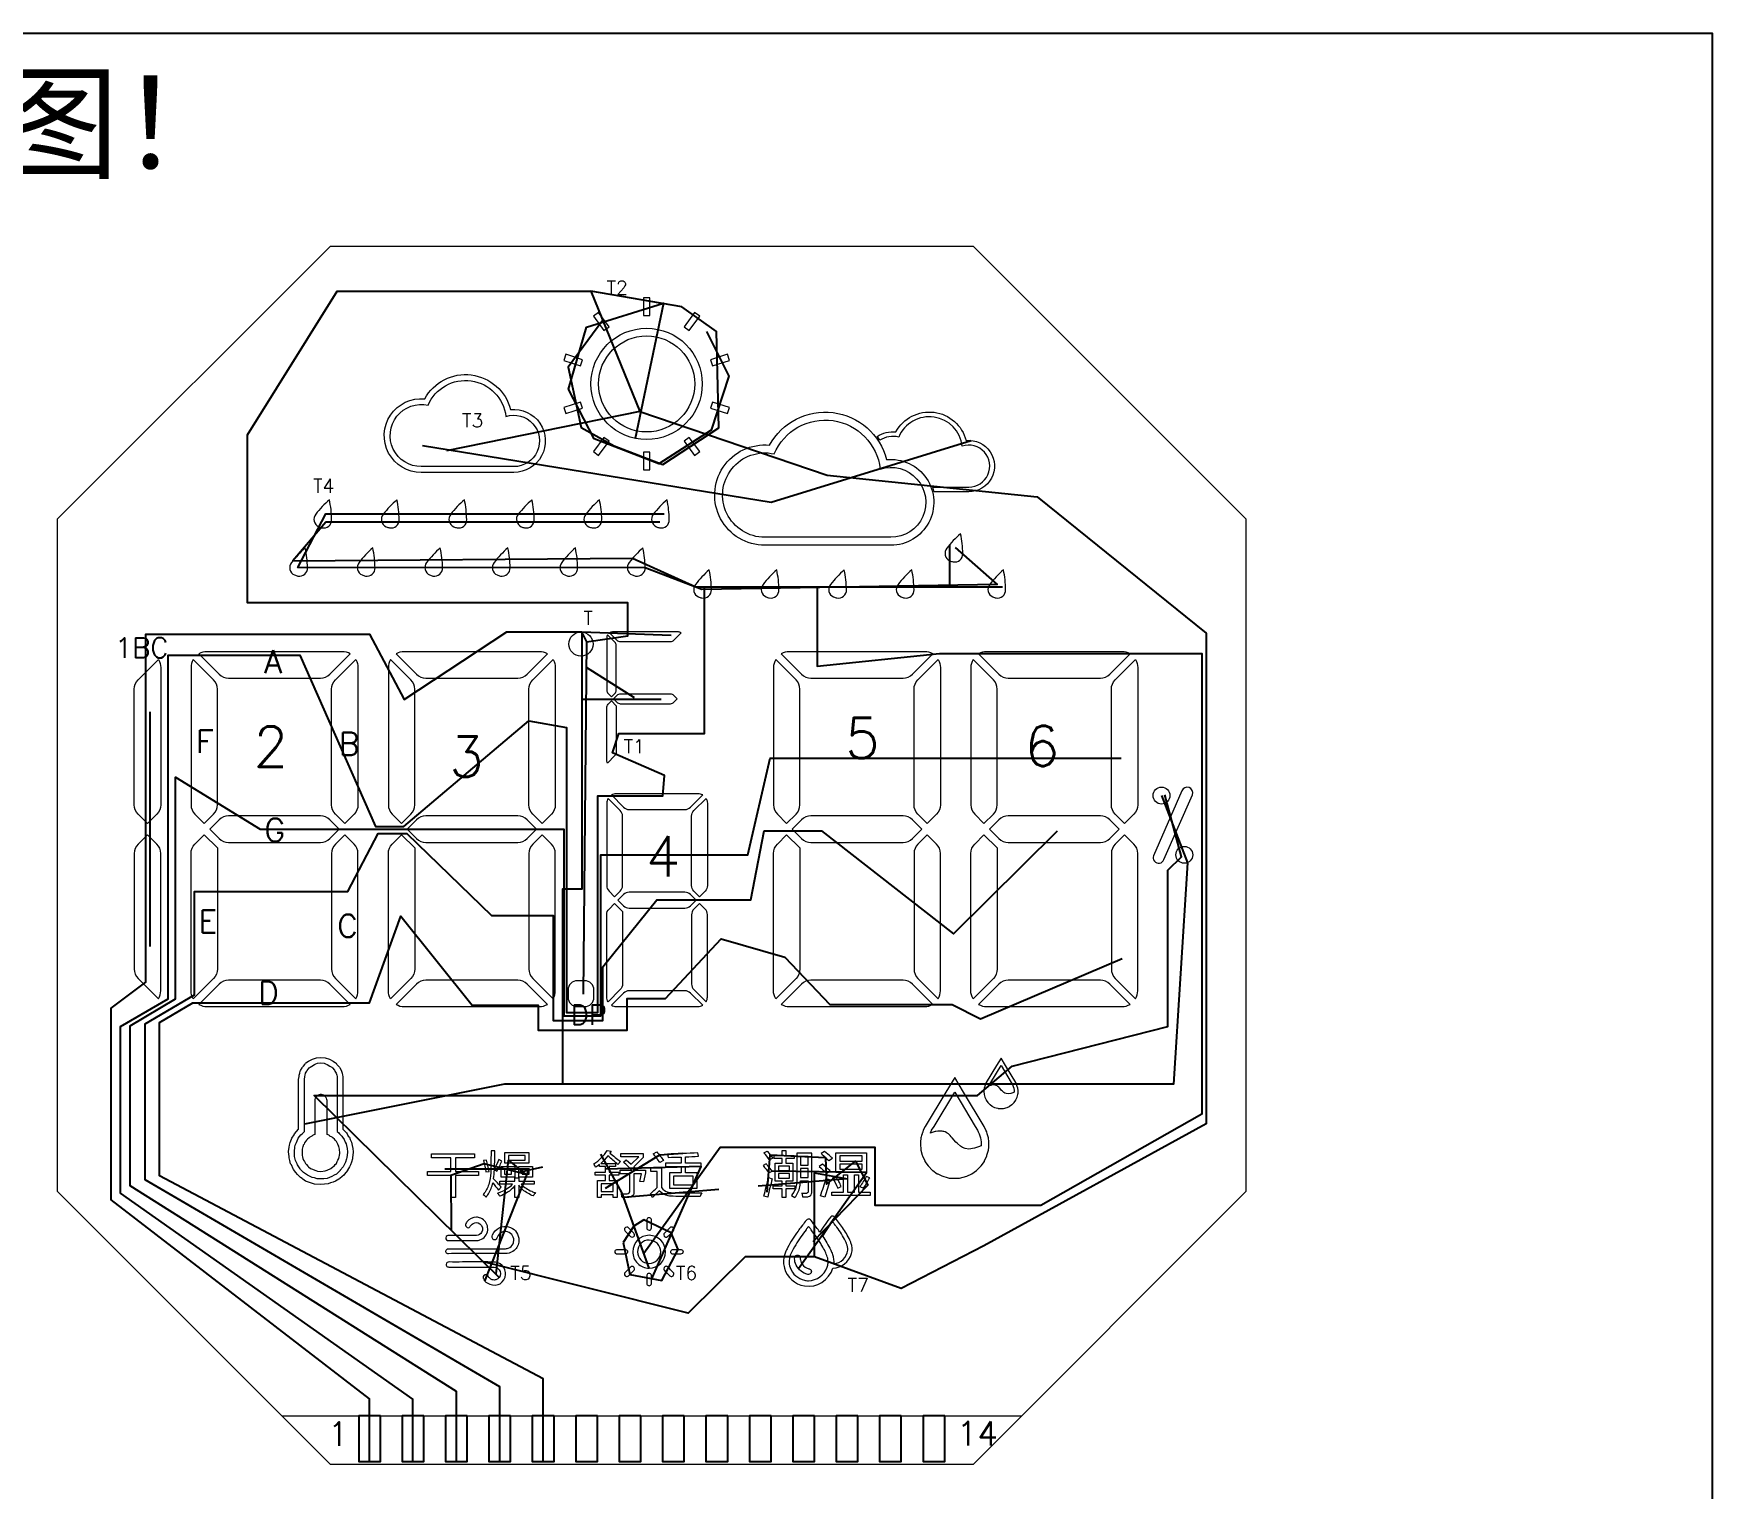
# Model space of a CAD drawing. Header units: millimetres. Extents: x -2138 to 1406, y 307 to 1926.
# Drawn here: x 1165.5 to 1235.1, y 347.6 to 407.9 of the extents above; entities that cross this region are included whole.
import ezdxf

# ---------------------------------------------------------------- set-up
doc = ezdxf.new("R2010")
doc.units = ezdxf.units.MM
doc.header["$LTSCALE"] = 3
for name, color, linetype in [('BOT', 6, 'Continuous'), ('dim', 3, 'Continuous'), ('TOP', 4, 'Continuous')]:
    doc.layers.add(name, color=color, linetype=linetype)
doc.styles.get("Standard").update_dxf_attribs({"font": 'txt.shx'})

msp = doc.modelspace()

# ---------------------------------------------------------------- linework, layer by layer
for points in [[(1091.947, 306.666), (1235.095, 306.666), (1235.095, 407.892), (1091.947, 407.892)], [(1179.864, 350.564), (1178.964, 350.564), (1178.964, 348.664), (1179.864, 348.664)], [(1181.664, 350.564), (1180.764, 350.564), (1180.764, 348.664), (1181.664, 348.664)], [(1183.464, 350.564), (1182.564, 350.564), (1182.564, 348.664), (1183.464, 348.664)], [(1185.264, 350.564), (1184.364, 350.564), (1184.364, 348.664), (1185.264, 348.664)], [(1187.064, 350.564), (1186.164, 350.564), (1186.164, 348.664), (1187.064, 348.664)], [(1188.864, 350.564), (1187.964, 350.564), (1187.964, 348.664), (1188.864, 348.664)], [(1190.664, 350.564), (1189.764, 350.564), (1189.764, 348.664), (1190.664, 348.664)], [(1192.464, 350.564), (1191.564, 350.564), (1191.564, 348.664), (1192.464, 348.664)], [(1194.264, 350.564), (1193.364, 350.564), (1193.364, 348.664), (1194.264, 348.664)], [(1196.064, 350.564), (1195.164, 350.564), (1195.164, 348.664), (1196.064, 348.664)], [(1197.864, 350.564), (1196.964, 350.564), (1196.964, 348.664), (1197.864, 348.664)], [(1199.664, 350.564), (1198.764, 350.564), (1198.764, 348.664), (1199.664, 348.664)], [(1201.464, 350.564), (1200.564, 350.564), (1200.564, 348.664), (1201.464, 348.664)], [(1203.264, 350.564), (1202.364, 350.564), (1202.364, 348.664), (1203.264, 348.664)]]:
    msp.add_lwpolyline(points, close=True)
at = {"lineweight": 0, "ltscale": 0.1}
for points in [[(1215.764, 387.75), (1204.45, 399.064), (1177.777, 399.064), (1166.464, 387.75), (1166.464, 359.877), (1177.777, 348.564), (1204.45, 348.564), (1215.764, 359.877)], [(1178.662, 361.083), (1178.631, 360.971), (1178.583, 360.891), (1178.503, 360.747), (1178.503, 360.731), (1178.375, 360.588), (1178.343, 360.54), (1178.279, 360.492), (1178.183, 360.412), (1178.168, 360.396), (1178.136, 360.38), (1178.008, 360.3), (1177.912, 360.252), (1177.8, 360.221), (1177.698, 360.186), (1177.401, 360.157), (1177.134, 360.176), (1176.97, 360.221), (1176.89, 360.252), (1176.762, 360.3), (1176.651, 360.38), (1176.619, 360.412), (1176.555, 360.444), (1176.459, 360.54), (1176.427, 360.572), (1176.363, 360.652), (1176.268, 360.779), (1176.252, 360.811), (1176.172, 360.971), (1176.14, 361.019), (1176.108, 361.147), (1176.076, 361.258), (1176.076, 361.322), (1176.06, 361.514), (1176.06, 361.53), (1176.076, 361.705), (1176.092, 361.785), (1176.124, 361.897), (1176.172, 362.041), (1176.188, 362.073), (1176.283, 362.216), (1176.299, 362.264), (1176.379, 362.36), (1176.475, 362.456), (1176.475, 364.512), (1176.491, 364.64), (1176.491, 364.688), (1176.523, 364.768), (1176.539, 364.863), (1176.555, 364.879), (1176.619, 364.991), (1176.635, 365.023), (1176.683, 365.071), (1176.731, 365.135), (1176.746, 365.167), (1176.762, 365.183), (1176.778, 365.199), (1176.89, 365.278), (1177.05, 365.358), (1177.21, 365.406), (1177.401, 365.422), (1177.577, 365.406), (1177.752, 365.358), (1177.912, 365.278), (1178.008, 365.199), (1178.024, 365.183), (1178.04, 365.167), (1178.056, 365.135), (1178.168, 365.023), (1178.183, 364.991), (1178.231, 364.895), (1178.247, 364.863), (1178.279, 364.768), (1178.295, 364.688), (1178.311, 364.64), (1178.311, 362.456), (1178.407, 362.36), (1178.455, 362.296), (1178.487, 362.264), (1178.535, 362.168), (1178.583, 362.121), (1178.615, 362.025), (1178.662, 361.913), (1178.678, 361.849), (1178.71, 361.705), (1178.726, 361.673), (1178.742, 361.482), (1178.71, 361.274), (1178.71, 361.226)], [(1178.423, 361.083), (1178.359, 360.971), (1178.327, 360.891), (1178.199, 360.747), (1178.199, 360.731), (1178.04, 360.588), (1177.944, 360.54), (1177.848, 360.492), (1177.657, 360.412), (1177.513, 360.396), (1177.241, 360.396), (1177.13, 360.428), (1177.034, 360.444), (1176.842, 360.54), (1176.794, 360.572), (1176.683, 360.652), (1176.555, 360.779), (1176.539, 360.811), (1176.427, 360.971), (1176.411, 361.019), (1176.347, 361.147), (1176.315, 361.258), (1176.299, 361.322), (1176.299, 361.53), (1176.315, 361.705), (1176.331, 361.785), (1176.379, 361.897), (1176.443, 362.041), (1176.459, 362.073), (1176.571, 362.216), (1176.619, 362.264), (1176.715, 362.36), (1176.715, 364.512), (1176.731, 364.64), (1176.746, 364.688), (1176.762, 364.768), (1176.81, 364.863), (1176.826, 364.879), (1176.906, 364.991), (1176.954, 365.023), (1177.018, 365.071), (1177.13, 365.135), (1177.194, 365.167), (1177.257, 365.183), (1177.401, 365.199), (1177.529, 365.183), (1177.593, 365.167), (1177.657, 365.135), (1177.768, 365.071), (1177.848, 365.023), (1177.88, 364.991), (1177.96, 364.895), (1177.976, 364.863), (1178.024, 364.768), (1178.056, 364.688), (1178.072, 364.64), (1178.072, 362.36), (1178.136, 362.296), (1178.168, 362.264), (1178.263, 362.168), (1178.295, 362.121), (1178.359, 362.025), (1178.407, 361.913), (1178.439, 361.849), (1178.471, 361.705), (1178.487, 361.673), (1178.503, 361.482), (1178.471, 361.274), (1178.455, 361.226)], [(1205.597, 365.399), (1205.412, 365.094), (1204.987, 364.383), (1204.946, 364.305), (1204.934, 364.269), (1204.928, 364.251), (1204.922, 364.246), (1204.922, 364.228), (1204.91, 364.198), (1204.904, 364.168), (1204.898, 364.15), (1204.886, 364.06), (1204.886, 363.977), (1204.892, 363.947), (1204.892, 363.905), (1204.898, 363.893), (1204.922, 363.785), (1204.928, 363.773), (1204.975, 363.672), (1204.981, 363.66), (1205.047, 363.564), (1205.053, 363.558), (1205.131, 363.475), (1205.143, 363.469), (1205.232, 363.403), (1205.244, 363.397), (1205.329, 363.357), (1205.465, 363.319), (1205.483, 363.313), (1205.591, 363.307), (1205.696, 363.312), (1205.851, 363.353), (1205.949, 363.397), (1205.955, 363.403), (1206.051, 363.469), (1206.057, 363.475), (1206.141, 363.558), (1206.147, 363.564), (1206.212, 363.66), (1206.218, 363.672), (1206.266, 363.773), (1206.266, 363.785), (1206.296, 363.893), (1206.296, 363.917), (1206.302, 363.935), (1206.302, 363.983), (1206.308, 364.018), (1206.302, 364.066), (1206.296, 364.144), (1206.296, 364.15), (1206.272, 364.228), (1206.26, 364.269), (1206.242, 364.305), (1206.206, 364.383), (1205.782, 365.094)], [(1206.135, 364.15), (1206.135, 364.144), (1206.147, 364.066), (1206.147, 363.983), (1206.093, 363.959), (1206.009, 363.935), (1205.891, 363.911), (1205.812, 363.929), (1205.758, 363.947), (1205.716, 363.977), (1205.657, 364.03), (1205.621, 364.06), (1205.543, 364.15), (1205.525, 364.168), (1205.501, 364.198), (1205.471, 364.228), (1205.441, 364.246), (1205.436, 364.251), (1205.4, 364.269), (1205.37, 364.275), (1205.358, 364.281), (1205.334, 364.287), (1205.25, 364.287), (1205.202, 364.281), (1205.191, 364.275), (1205.173, 364.269), (1205.107, 364.251), (1205.095, 364.246), (1205.095, 364.251), (1205.107, 364.269), (1205.119, 364.305), (1205.173, 364.383), (1205.597, 365.094), (1206.021, 364.383), (1206.069, 364.305), (1206.087, 364.269), (1206.105, 364.228)], [(1203.676, 364.596), (1203.306, 363.987), (1202.457, 362.565), (1202.374, 362.409), (1202.35, 362.338), (1202.338, 362.302), (1202.326, 362.29), (1202.326, 362.254), (1202.302, 362.194), (1202.29, 362.134), (1202.278, 362.099), (1202.254, 361.919), (1202.254, 361.752), (1202.266, 361.692), (1202.266, 361.609), (1202.278, 361.585), (1202.326, 361.369), (1202.338, 361.346), (1202.433, 361.142), (1202.445, 361.118), (1202.577, 360.927), (1202.589, 360.915), (1202.744, 360.748), (1202.768, 360.736), (1202.947, 360.605), (1202.971, 360.593), (1203.14, 360.513), (1203.413, 360.437), (1203.449, 360.425), (1203.664, 360.413), (1203.875, 360.423), (1204.184, 360.505), (1204.382, 360.593), (1204.393, 360.605), (1204.585, 360.736), (1204.597, 360.748), (1204.764, 360.915), (1204.776, 360.927), (1204.907, 361.118), (1204.919, 361.142), (1205.015, 361.346), (1205.015, 361.369), (1205.075, 361.585), (1205.075, 361.632), (1205.087, 361.668), (1205.087, 361.764), (1205.099, 361.836), (1205.087, 361.931), (1205.075, 362.087), (1205.075, 362.099), (1205.027, 362.254), (1205.003, 362.338), (1204.967, 362.409), (1204.895, 362.565), (1204.047, 363.987)], [(1177.768, 362.168), (1177.752, 362.184), (1177.705, 362.216), (1177.657, 362.232), (1177.657, 363.639), (1177.641, 363.687), (1177.625, 363.735), (1177.609, 363.767), (1177.577, 363.815), (1177.545, 363.847), (1177.513, 363.863), (1177.417, 363.895), (1177.369, 363.895), (1177.321, 363.879), (1177.289, 363.863), (1177.241, 363.847), (1177.21, 363.815), (1177.178, 363.767), (1177.162, 363.735), (1177.146, 363.687), (1177.146, 362.232), (1177.098, 362.216), (1177.05, 362.184), (1177.018, 362.168), (1176.938, 362.121), (1176.906, 362.089), (1176.842, 362.041), (1176.794, 361.993), (1176.762, 361.945), (1176.715, 361.881), (1176.699, 361.833), (1176.667, 361.785), (1176.667, 361.753), (1176.651, 361.737), (1176.619, 361.626), (1176.619, 361.354), (1176.635, 361.306), (1176.651, 361.242), (1176.683, 361.163), (1176.715, 361.115), (1176.762, 361.035), (1176.794, 360.987), (1176.858, 360.923), (1176.89, 360.891), (1176.97, 360.827), (1177.002, 360.811), (1177.181, 360.735), (1177.257, 360.715), (1177.401, 360.7), (1177.577, 360.725), (1177.657, 360.747), (1177.689, 360.763), (1177.784, 360.811), (1177.816, 360.827), (1177.896, 360.891), (1177.944, 360.923), (1177.992, 360.987), (1178.04, 361.035), (1178.072, 361.115), (1178.104, 361.163), (1178.136, 361.242), (1178.152, 361.306), (1178.168, 361.354), (1178.183, 361.45), (1178.183, 361.482), (1178.168, 361.594), (1178.168, 361.626), (1178.136, 361.737), (1178.136, 361.753), (1178.12, 361.785), (1178.104, 361.833), (1178.072, 361.881), (1178.04, 361.945), (1177.992, 361.993), (1177.96, 362.041), (1177.896, 362.089), (1177.864, 362.121)], [(1204.752, 362.099), (1204.752, 362.087), (1204.776, 361.931), (1204.776, 361.764), (1204.668, 361.716), (1204.501, 361.668), (1204.265, 361.621), (1204.107, 361.656), (1203.999, 361.692), (1203.915, 361.752), (1203.796, 361.86), (1203.724, 361.919), (1203.569, 362.099), (1203.533, 362.134), (1203.485, 362.194), (1203.425, 362.254), (1203.366, 362.29), (1203.354, 362.302), (1203.282, 362.338), (1203.222, 362.349), (1203.198, 362.361), (1203.151, 362.373), (1202.983, 362.373), (1202.888, 362.361), (1202.864, 362.349), (1202.828, 362.338), (1202.696, 362.302), (1202.673, 362.29), (1202.673, 362.302), (1202.696, 362.338), (1202.72, 362.409), (1202.828, 362.565), (1203.676, 363.987), (1204.525, 362.565), (1204.621, 362.409), (1204.656, 362.338), (1204.692, 362.254)], [(1197.022, 361.236), (1196.677, 361.236), (1196.677, 361.047), (1196.97, 361.047), (1196.97, 360.292), (1196.677, 360.292), (1196.677, 360.104), (1197.042, 360.104), (1197.042, 359.973), (1196.677, 359.973), (1196.677, 359.618), (1196.522, 359.618), (1196.522, 359.973), (1196.148, 359.973), (1196.148, 360.104), (1196.522, 360.104), (1196.522, 360.292), (1196.229, 360.292), (1196.229, 361.047), (1196.522, 361.047), (1196.522, 361.236), (1196.19, 361.236), (1196.19, 361.364), (1196.522, 361.364), (1196.522, 361.572), (1196.677, 361.572), (1196.677, 361.364), (1197.022, 361.364)], [(1197.286, 361.318), (1197.286, 360.958), (1197.602, 360.958), (1197.602, 361.318)], [(1200.014, 361.476), (1200.014, 360.657), (1198.744, 360.657), (1198.744, 361.476)], [(1198.914, 361.345), (1198.914, 361.128), (1199.844, 361.128), (1199.844, 361.345)], [(1196.824, 360.736), (1196.824, 360.924), (1196.374, 360.924), (1196.374, 360.736)], [(1196.824, 360.414), (1196.824, 360.618), (1196.374, 360.618), (1196.374, 360.414)], [(1197.286, 360.454), (1197.602, 360.454), (1197.602, 360.819), (1197.286, 360.819)], [(1199.844, 360.788), (1199.844, 361.003), (1198.914, 361.003), (1198.914, 360.788)], [(1189.521, 359.861), (1189.521, 360.186), (1189.015, 360.186), (1189.015, 359.861)], [(1192.83, 360.147), (1192.83, 360.503), (1192.023, 360.503), (1192.023, 360.147)], [(1199.069, 359.836), (1199.069, 360.564), (1199.233, 360.564), (1199.233, 359.836), (1199.519, 359.836), (1199.519, 360.564), (1199.682, 360.564), (1199.682, 359.836), (1200.169, 359.836), (1200.169, 359.695), (1198.576, 359.695), (1198.576, 359.836)]]:
    msp.add_lwpolyline(points, close=True, dxfattribs=at)
at = {"lineweight": 0}
for points in [[(1190.772, 396.93), (1190.772, 396.195), (1191.034, 396.195), (1191.034, 396.93)], [(1188.699, 396.171), (1189.131, 395.576), (1189.344, 395.731), (1188.912, 396.325)], [(1192.894, 396.325), (1192.462, 395.731), (1192.674, 395.576), (1193.106, 396.171)], [(1187.469, 394.339), (1188.168, 394.112), (1188.249, 394.362), (1187.55, 394.589)], [(1194.256, 394.589), (1193.557, 394.362), (1193.638, 394.112), (1194.337, 394.339)], [(1187.55, 392.134), (1188.249, 392.361), (1188.168, 392.611), (1187.469, 392.383)], [(1194.337, 392.383), (1193.638, 392.611), (1193.557, 392.361), (1194.256, 392.134)], [(1188.912, 390.397), (1189.344, 390.992), (1189.131, 391.146), (1188.699, 390.552)], [(1191.034, 389.793), (1191.034, 390.528), (1190.772, 390.528), (1190.772, 389.793)], [(1193.106, 390.552), (1192.674, 391.146), (1192.462, 390.992), (1192.894, 390.397)], [(1183.772, 361.265), (1182.975, 361.265), (1182.975, 360.692), (1183.934, 360.692), (1183.934, 360.527), (1182.975, 360.527), (1182.975, 359.614), (1182.78, 359.614), (1182.78, 360.527), (1181.824, 360.527), (1181.824, 360.692), (1182.78, 360.692), (1182.78, 361.265), (1181.985, 361.265), (1181.985, 361.428), (1183.772, 361.428)], [(1186.023, 361.486), (1186.023, 361.043), (1185.018, 361.043), (1185.018, 361.486)], [(1185.179, 361.362), (1185.179, 361.161), (1185.862, 361.161), (1185.862, 361.362)], [(1185.434, 360.468), (1184.874, 360.468), (1184.874, 360.906), (1185.434, 360.906)], [(1185.013, 360.582), (1185.298, 360.582), (1185.298, 360.792), (1185.013, 360.792)], [(1186.171, 360.468), (1185.604, 360.468), (1185.604, 360.906), (1186.171, 360.906)], [(1185.741, 360.582), (1186.032, 360.582), (1186.032, 360.792), (1185.741, 360.792)]]:
    msp.add_lwpolyline(points, close=True, dxfattribs=at)
for points in [[(1185.262, 392.3, -1.05221), (1185.395, 389.688), (1181.556, 389.688, -1.048484), (1181.701, 392.742, -0.681114)], [(1185.069, 392.013, -1.168759), (1185.395, 389.931), (1181.556, 389.931, -1.118179), (1181.841, 392.474, -0.771436)], [(1200.849, 390.221, -1.05221), (1201.03, 386.669), (1195.807, 386.669, -1.048484), (1196.003, 390.823, -0.681114)], [(1200.456, 391.187, -0.166253), (1201.242, 391.375, -0.681114), (1204.15, 391.014, -1.05221), (1204.258, 388.883), (1202.826, 388.883, 0.028015), (1202.766, 389.081), (1204.258, 389.081, 1.168759), (1203.992, 390.78, 0.771436), (1201.357, 391.157, 0.197214), (1200.569, 391.025, 0.018431)], [(1200.587, 389.831, -1.168759), (1201.03, 386.999), (1195.807, 386.999, -1.118179), (1196.194, 390.459, -0.771436)], [(1184.451, 361.557, -0.007421), (1184.442, 360.813, -0.015255), (1184.438, 360.643, -0.063825), (1184.356, 360.164, -0.102749), (1184.131, 359.749, -0.010782), (1184.254, 359.637, 0.019008), (1184.34, 359.767, 0.08501), (1184.527, 360.226, -0.006721), (1184.758, 359.927), (1184.876, 360.041, 0.019314), (1184.558, 360.396, 0.02119), (1184.59, 360.761), (1184.686, 360.705, 0.017233), (1184.901, 361.119), (1184.776, 361.196, -0.039293), (1184.592, 360.81), (1184.592, 360.815), (1184.593, 360.817), (1184.594, 360.818), (1184.594, 360.82), (1184.594, 360.821, 0.00851), (1184.61, 361.557)], [(1184.14, 361.149, -0.007368), (1184.242, 360.678), (1184.377, 360.703, 0.012814), (1184.263, 361.173)], [(1185.971, 359.795, -0.102445), (1185.602, 360.124), (1185.602, 359.616), (1185.445, 359.616), (1185.445, 360.12, -0.093477), (1185.122, 359.824, -0.048118), (1184.814, 359.668, 0.028636), (1184.72, 359.801, 0.019204), (1184.861, 359.852, 0.104402), (1185.347, 360.17), (1184.823, 360.17), (1184.823, 360.299), (1185.445, 360.299), (1185.445, 360.433), (1185.602, 360.433), (1185.602, 360.299), (1186.247, 360.299), (1186.247, 360.17), (1185.701, 360.17, 0.105094), (1186.138, 359.874, 0.024468), (1186.29, 359.819, 0.017864), (1186.2, 359.681, -0.035682)], [(1182.7, 358.038, 0.097851), (1182.633, 358.027, 0.295929), (1182.576, 357.949, 0.032666), (1182.575, 357.927, 0.047885), (1182.578, 357.9, 0.321616), (1182.644, 357.833, 0.05935), (1182.698, 357.828, -0.001466), (1183.263, 357.828), (1183.263, 357.831), (1183.406, 357.83), (1183.55, 357.829, 0.007466), (1183.836, 357.832, 0.078617), (1183.994, 357.86, 0.296172), (1184.314, 358.262, 0.054354), (1184.312, 358.38, 0.266365), (1184.027, 358.759, 0.048804), (1183.926, 358.792, 0.048115), (1183.85, 358.802, 0.235239), (1183.453, 358.612, 0.0588), (1183.412, 358.54, 0.055455), (1183.4, 358.502, 0.325986), (1183.458, 358.372, 0.340989), (1183.54, 358.374), (1183.547, 358.38), (1183.555, 358.386), (1183.562, 358.393, 0.019122), (1183.589, 358.423, -0.016593), (1183.638, 358.484, -0.075441), (1183.707, 358.542, -0.308238), (1183.99, 358.531, -0.40081), (1184.063, 358.168, -0.2406), (1183.856, 358.042, -0.03084), (1183.795, 358.038, 0.001049)], [(1183.879, 357.494, 0.001387), (1185.009, 357.494, 0.078685), (1185.165, 357.518, 0.213236), (1185.364, 357.694, 0.050229), (1185.39, 357.771, 0.393178), (1185.139, 358.191, 0.396851), (1184.716, 357.981, -0.07318), (1184.667, 357.888, -0.304381), (1184.592, 357.857, -0.054575), (1184.569, 357.864, -0.264324), (1184.504, 357.958, -0.134097), (1184.519, 358.069, -0.373433), (1185.181, 358.401, -0.313316), (1185.6, 357.933, -0.06383), (1185.601, 357.768, -0.225377), (1185.356, 357.385, -0.142749), (1185.035, 357.292, -0.001563), (1183.776, 357.292), (1183.567, 357.291), (1183.357, 357.29, -0.005521), (1183.19, 357.292, 0.028212), (1182.689, 357.281, -0.066752), (1182.659, 357.282, -0.351814), (1182.578, 357.37, -0.304061), (1182.631, 357.473, -0.063404), (1182.671, 357.491, -0.089662), (1182.709, 357.495, 0.004147), (1182.749, 357.494)], [(1184.544, 356.942, 0.002069), (1183.658, 356.943), (1183.267, 356.943, -0.004015), (1182.711, 356.943, 0.124534), (1182.639, 356.928, 0.284488), (1182.585, 356.839, 0.336426), (1182.649, 356.745, 0.085336), (1182.708, 356.733, 0.012155), (1182.769, 356.733), (1184.438, 356.733), (1184.49, 356.732), (1184.516, 356.732, -0.052076), (1184.645, 356.716, -0.340494), (1184.843, 356.462, -0.343718), (1184.648, 356.206, -0.04199), (1184.589, 356.196, -0.216967), (1184.41, 356.258, -0.057685), (1184.328, 356.353, 0.053781), (1184.299, 356.389, 0.316573), (1184.2, 356.41, 0.031223), (1184.182, 356.402, 0.054736), (1184.156, 356.385, 0.290617), (1184.124, 356.294, 0.04038), (1184.131, 356.267), (1184.136, 356.256, 0.148615), (1184.292, 356.072, 0.215407), (1184.741, 356.004, 0.065722), (1184.829, 356.043, 0.238564), (1185.058, 356.428, 0.050505), (1185.055, 356.508, 0.044595), (1185.029, 356.616, 0.242068), (1184.738, 356.911, 0.079402)]]:
    msp.add_lwpolyline(points, format="xyb", close=True, dxfattribs=at)
at = {"lineweight": 0, "ltscale": 0.1}
for points in [[(1177.443, 387.394, 0.483855), (1177.842, 387.735, 0.051129), (1177.749, 388.558, 0.051129), (1177.181, 387.956, 0.494902), (1177.307, 387.438, 0.060401)], [(1180.243, 387.394, 0.483855), (1180.642, 387.735, 0.051129), (1180.549, 388.558, 0.051129), (1179.981, 387.956, 0.494902), (1180.107, 387.438, 0.060401)], [(1183.043, 387.394, 0.483855), (1183.442, 387.735, 0.051129), (1183.349, 388.558, 0.051129), (1182.781, 387.956, 0.494902), (1182.907, 387.438, 0.060401)], [(1185.843, 387.394, 0.483855), (1186.242, 387.735, 0.051129), (1186.149, 388.558, 0.051129), (1185.581, 387.956, 0.494902), (1185.707, 387.438, 0.060401)], [(1188.643, 387.394, 0.483855), (1189.042, 387.735, 0.051129), (1188.949, 388.558, 0.051129), (1188.381, 387.956, 0.494902), (1188.507, 387.438, 0.060401)], [(1191.443, 387.394, 0.483855), (1191.842, 387.735, 0.051129), (1191.749, 388.558, 0.051129), (1191.181, 387.956, 0.494902), (1191.307, 387.438, 0.060401)], [(1203.613, 385.983, 0.483855), (1204.012, 386.324, 0.051129), (1203.919, 387.147, 0.051129), (1203.351, 386.545, 0.494902), (1203.476, 386.027, 0.060401)], [(1176.443, 385.394, 0.483855), (1176.842, 385.735, 0.051129), (1176.749, 386.558, 0.051129), (1176.181, 385.956, 0.494902), (1176.307, 385.438, 0.060401)], [(1179.243, 385.394, 0.483855), (1179.642, 385.735, 0.051129), (1179.549, 386.558, 0.051129), (1178.981, 385.956, 0.494902), (1179.107, 385.438, 0.060401)], [(1182.043, 385.394, 0.483855), (1182.442, 385.735, 0.051129), (1182.349, 386.558, 0.051129), (1181.781, 385.956, 0.494902), (1181.907, 385.438, 0.060401)], [(1184.843, 385.394, 0.483855), (1185.242, 385.735, 0.051129), (1185.149, 386.558, 0.051129), (1184.581, 385.956, 0.494902), (1184.707, 385.438, 0.060401)], [(1187.643, 385.394, 0.483855), (1188.042, 385.735, 0.051129), (1187.949, 386.558, 0.051129), (1187.381, 385.956, 0.494902), (1187.507, 385.438, 0.060401)], [(1190.443, 385.394, 0.483855), (1190.842, 385.735, 0.051129), (1190.749, 386.558, 0.051129), (1190.181, 385.956, 0.494902), (1190.307, 385.438, 0.060401)], [(1193.191, 384.483, 0.483855), (1193.59, 384.824, 0.051129), (1193.497, 385.647, 0.051129), (1192.929, 385.045, 0.494902), (1193.055, 384.527, 0.060401)], [(1195.991, 384.483, 0.483855), (1196.39, 384.824, 0.051129), (1196.297, 385.647, 0.051129), (1195.729, 385.045, 0.494902), (1195.855, 384.527, 0.060401)], [(1198.791, 384.483, 0.483855), (1199.19, 384.824, 0.051129), (1199.097, 385.647, 0.051129), (1198.529, 385.045, 0.494902), (1198.655, 384.527, 0.060401)], [(1201.591, 384.483, 0.483855), (1201.99, 384.824, 0.051129), (1201.897, 385.647, 0.051129), (1201.329, 385.045, 0.494902), (1201.455, 384.527, 0.060401)], [(1205.391, 384.483, 0.483855), (1205.79, 384.824, 0.051129), (1205.697, 385.647, 0.051129), (1205.129, 385.045, 0.494902), (1205.255, 384.527, 0.060401)], [(1189.281, 382.955, 0.133447), (1189.248, 382.835), (1189.248, 380.661, 0.198912), (1189.306, 380.521), (1189.446, 380.381), (1189.587, 380.522, 0.198912), (1189.645, 380.663), (1189.645, 382.509, 0.198912), (1189.587, 382.649)], [(1189.365, 383.04), (1189.67, 382.734, 0.198912), (1189.811, 382.676), (1191.896, 382.676, 0.198912), (1192.036, 382.734), (1192.341, 383.04, 0.134596), (1192.22, 383.073), (1189.486, 383.073, 0.134498)], [(1172.334, 382.163), (1173.177, 381.32, 0.198912), (1173.564, 381.16), (1177.384, 381.16, 0.198912), (1177.771, 381.32), (1178.614, 382.163, 0.134596), (1178.279, 382.255), (1172.669, 382.255, 0.134498)], [(1180.516, 382.163), (1181.359, 381.32, 0.198912), (1181.746, 381.16), (1185.565, 381.16, 0.198912), (1185.952, 381.32), (1186.795, 382.163, 0.134596), (1186.46, 382.255), (1180.851, 382.255, 0.134498)], [(1196.486, 382.163), (1197.329, 381.32, 0.198912), (1197.716, 381.16), (1201.535, 381.16, 0.198912), (1201.923, 381.32), (1202.765, 382.163, 0.134596), (1202.43, 382.255), (1196.821, 382.255, 0.134498)], [(1204.668, 382.163), (1205.51, 381.32, 0.198912), (1205.898, 381.16), (1209.717, 381.16, 0.198912), (1210.104, 381.32), (1210.947, 382.163, 0.134596), (1210.612, 382.255), (1205.002, 382.255, 0.134498)], [(1170.664, 381.93, -0.133349), (1170.754, 381.598), (1170.754, 375.9, -0.198912), (1170.594, 375.513), (1170.209, 375.128), (1169.819, 375.517, -0.198912), (1169.659, 375.904), (1169.659, 380.698, -0.198912), (1169.819, 381.085)], [(1172.102, 381.93, 0.133447), (1172.012, 381.598), (1172.012, 375.9, 0.198912), (1172.172, 375.513), (1172.558, 375.128), (1172.947, 375.517, 0.198912), (1173.107, 375.904), (1173.107, 380.699, 0.198912), (1172.947, 381.086)], [(1178.845, 381.93, -0.133349), (1178.935, 381.598), (1178.935, 375.9, -0.198912), (1178.775, 375.513), (1178.39, 375.128), (1178.001, 375.517, -0.198912), (1177.841, 375.904), (1177.841, 380.698, -0.198912), (1178.001, 381.085)], [(1180.284, 381.93, 0.133447), (1180.194, 381.598), (1180.194, 375.9, 0.198912), (1180.354, 375.513), (1180.739, 375.128), (1181.128, 375.517, 0.198912), (1181.289, 375.904), (1181.289, 380.699, 0.198912), (1181.128, 381.086)], [(1187.027, 381.93, -0.133349), (1187.117, 381.598), (1187.117, 375.9, -0.198912), (1186.957, 375.513), (1186.572, 375.128), (1186.182, 375.517, -0.198912), (1186.022, 375.904), (1186.022, 380.698, -0.198912), (1186.182, 381.085)], [(1196.254, 381.93, 0.133447), (1196.164, 381.598), (1196.164, 375.9, 0.198912), (1196.324, 375.513), (1196.709, 375.128), (1197.098, 375.517, 0.198912), (1197.259, 375.904), (1197.259, 380.699, 0.198912), (1197.098, 381.086)], [(1202.997, 381.93, -0.133349), (1203.087, 381.598), (1203.087, 375.9, -0.198912), (1202.927, 375.513), (1202.542, 375.128), (1202.153, 375.517, -0.198912), (1201.992, 375.904), (1201.992, 380.698, -0.198912), (1202.153, 381.085)], [(1204.436, 381.93, 0.133447), (1204.345, 381.598), (1204.345, 375.9, 0.198912), (1204.506, 375.513), (1204.891, 375.128), (1205.28, 375.517, 0.198912), (1205.44, 375.904), (1205.44, 380.699, 0.198912), (1205.28, 381.086)], [(1211.179, 381.93, -0.133349), (1211.269, 381.598), (1211.269, 375.9, -0.198912), (1211.108, 375.513), (1210.724, 375.128), (1210.334, 375.517, -0.198912), (1210.174, 375.904), (1210.174, 380.698, -0.198912), (1210.334, 381.085)], [(1189.281, 377.639, -0.133447), (1189.248, 377.76), (1189.248, 379.933, -0.198912), (1189.306, 380.073), (1189.446, 380.213), (1189.645, 380.014), (1189.645, 378.085, -0.198912), (1189.587, 377.945)], [(1189.53, 380.297), (1189.67, 380.157, 0.198912), (1189.811, 380.099), (1191.896, 380.099, 0.198912), (1192.036, 380.157), (1192.176, 380.297), (1192.036, 380.438, 0.198912), (1191.896, 380.496), (1189.811, 380.496, 0.198912), (1189.67, 380.438)], [(1212.353, 373.635), (1213.533, 376.324, 1), (1213.095, 376.484), (1211.914, 373.795, 1)], [(1189.302, 376.173, 0.133447), (1189.248, 375.973), (1189.248, 372.555, 0.198912), (1189.344, 372.322), (1189.575, 372.091), (1189.809, 372.325, 0.198912), (1189.905, 372.557), (1189.905, 375.434, 0.198912), (1189.809, 375.666)], [(1189.441, 376.312), (1189.947, 375.807, 0.198912), (1190.179, 375.71), (1192.491, 375.71, 0.198912), (1192.723, 375.807), (1193.229, 376.312, 0.134596), (1193.028, 376.367), (1189.642, 376.367, 0.134498)], [(1193.368, 376.172, -0.133349), (1193.422, 375.973), (1193.422, 372.554, -0.198912), (1193.326, 372.322), (1193.095, 372.091), (1192.861, 372.325, -0.198912), (1192.765, 372.557), (1192.765, 375.434, -0.198912), (1192.861, 375.666)], [(1172.79, 374.895), (1173.177, 374.508, 0.198912), (1173.564, 374.348), (1177.384, 374.348, 0.198912), (1177.771, 374.508), (1178.158, 374.895), (1177.771, 375.283, 0.198912), (1177.384, 375.443), (1173.564, 375.443, 0.198912), (1173.177, 375.283)], [(1180.972, 374.895), (1181.359, 374.508, 0.198912), (1181.746, 374.348), (1185.565, 374.348, 0.198912), (1185.952, 374.508), (1186.34, 374.895), (1185.952, 375.283, 0.198912), (1185.565, 375.443), (1181.746, 375.443, 0.198912), (1181.359, 375.283)], [(1196.942, 374.895), (1197.329, 374.508, 0.198912), (1197.716, 374.348), (1201.535, 374.348, 0.198912), (1201.923, 374.508), (1202.31, 374.895), (1201.923, 375.283, 0.198912), (1201.535, 375.443), (1197.716, 375.443, 0.198912), (1197.329, 375.283)], [(1205.123, 374.895), (1205.51, 374.508, 0.198912), (1205.898, 374.348), (1209.717, 374.348, 0.198912), (1210.104, 374.508), (1210.491, 374.895), (1210.104, 375.283, 0.198912), (1209.717, 375.443), (1205.898, 375.443, 0.198912), (1205.51, 375.283)], [(1170.664, 367.861, 0.133349), (1170.754, 368.193), (1170.754, 373.891, 0.198912), (1170.594, 374.278), (1170.209, 374.663), (1169.819, 374.274, 0.198912), (1169.659, 373.887), (1169.659, 369.093, 0.198912), (1169.819, 368.705)], [(1172.102, 367.861, -0.133447), (1172.012, 368.193), (1172.012, 373.891, -0.198912), (1172.172, 374.278), (1172.558, 374.663), (1173.107, 374.114), (1173.107, 369.092, -0.198912), (1172.947, 368.705)], [(1178.845, 367.861, 0.133349), (1178.935, 368.193), (1178.935, 373.891, 0.198912), (1178.775, 374.278), (1178.39, 374.663), (1178.001, 374.274, 0.198912), (1177.841, 373.887), (1177.841, 369.093, 0.198912), (1178.001, 368.705)], [(1180.284, 367.861, -0.133447), (1180.194, 368.193), (1180.194, 373.891, -0.198912), (1180.354, 374.278), (1180.739, 374.663), (1181.289, 374.114), (1181.289, 369.092, -0.198912), (1181.128, 368.705)], [(1187.027, 367.861, 0.133349), (1187.117, 368.193), (1187.117, 373.891, 0.198912), (1186.957, 374.278), (1186.572, 374.663), (1186.182, 374.274, 0.198912), (1186.022, 373.887), (1186.022, 369.093, 0.198912), (1186.182, 368.705)], [(1196.254, 367.861, -0.133447), (1196.164, 368.193), (1196.164, 373.891, -0.198912), (1196.324, 374.278), (1196.709, 374.663), (1197.259, 374.114), (1197.259, 369.092, -0.198912), (1197.098, 368.705)], [(1202.997, 367.861, 0.133349), (1203.087, 368.193), (1203.087, 373.891, 0.198912), (1202.927, 374.278), (1202.542, 374.663), (1202.153, 374.274, 0.198912), (1201.992, 373.887), (1201.992, 369.093, 0.198912), (1202.153, 368.705)], [(1204.436, 367.861, -0.133447), (1204.345, 368.193), (1204.345, 373.891, -0.198912), (1204.506, 374.278), (1204.891, 374.663), (1205.44, 374.114), (1205.44, 369.092, -0.198912), (1205.28, 368.705)], [(1211.179, 367.861, 0.133349), (1211.269, 368.193), (1211.269, 373.891, 0.198912), (1211.108, 374.278), (1210.724, 374.663), (1210.334, 374.274, 0.198912), (1210.174, 373.887), (1210.174, 369.093, 0.198912), (1210.334, 368.705)], [(1189.302, 367.731, -0.133447), (1189.248, 367.931), (1189.248, 371.349, -0.198912), (1189.344, 371.581), (1189.575, 371.812), (1189.905, 371.483), (1189.905, 368.47, -0.198912), (1189.809, 368.238)], [(1189.715, 371.952), (1189.947, 371.72, 0.198912), (1190.179, 371.623), (1192.491, 371.623, 0.198912), (1192.723, 371.72), (1192.956, 371.952), (1192.723, 372.184, 0.198912), (1192.491, 372.28), (1190.179, 372.28, 0.198912), (1189.947, 372.184)], [(1193.368, 367.731, 0.133349), (1193.422, 367.931), (1193.422, 371.349, 0.198912), (1193.326, 371.582), (1193.095, 371.812), (1192.861, 371.579, 0.198912), (1192.765, 371.347), (1192.765, 368.47, 0.198912), (1192.861, 368.238)], [(1172.334, 367.628, 0.134498), (1172.669, 367.536), (1178.279, 367.536, 0.134596), (1178.614, 367.628), (1177.771, 368.471, 0.198912), (1177.384, 368.631), (1173.564, 368.631, 0.198912), (1173.177, 368.471)], [(1180.516, 367.628, 0.134498), (1180.851, 367.536), (1186.46, 367.536, 0.134596), (1186.795, 367.628), (1185.952, 368.471, 0.198912), (1185.565, 368.631), (1181.746, 368.631, 0.198912), (1181.359, 368.471)], [(1188.72, 367.927), (1188.72, 368.22, 0.414214), (1188.329, 368.61), (1188.036, 368.61, 0.414214), (1187.646, 368.22), (1187.646, 367.927, 0.414214), (1188.036, 367.536), (1188.329, 367.536, 0.414214)], [(1196.486, 367.628, 0.134498), (1196.821, 367.536), (1202.43, 367.536, 0.134596), (1202.765, 367.628), (1201.923, 368.471, 0.198912), (1201.535, 368.631), (1197.716, 368.631, 0.198912), (1197.329, 368.471)], [(1204.668, 367.628, 0.134498), (1205.002, 367.536), (1210.612, 367.536, 0.134596), (1210.947, 367.628), (1210.104, 368.471, 0.198912), (1209.717, 368.631), (1205.898, 368.631, 0.198912), (1205.51, 368.471)], [(1189.441, 367.591, 0.134498), (1189.642, 367.536), (1193.028, 367.536, 0.134596), (1193.229, 367.592), (1192.723, 368.097, 0.198912), (1192.491, 368.193), (1190.179, 368.193, 0.198912), (1189.947, 368.097)], [(1189.819, 361.109), (1189.716, 360.985, 0.013916), (1189.295, 361.341, -0.052276), (1188.999, 361.032), (1189.609, 361.032), (1189.609, 360.902), (1189.356, 360.902), (1189.356, 360.674), (1189.752, 360.674), (1189.752, 360.541), (1189.356, 360.541), (1189.356, 360.317), (1189.678, 360.317), (1189.678, 359.624), (1189.521, 359.624), (1189.521, 359.73), (1189.015, 359.73), (1189.015, 359.623), (1188.861, 359.623), (1188.861, 360.317), (1189.194, 360.317), (1189.194, 360.541), (1188.773, 360.541), (1188.773, 360.674), (1189.194, 360.674), (1189.194, 360.902), (1188.948, 360.902), (1188.948, 360.989, -0.010521), (1188.804, 360.883, 0.05416), (1188.789, 360.872, 0.030157), (1188.713, 361.018, 0.121498), (1189.262, 361.563), (1189.427, 361.534, -0.016746), (1189.374, 361.453, -0.008091)], [(1189.884, 359.623, 0.003458), (1189.855, 359.778, -0.005161), (1189.949, 359.774), (1190.061, 359.774, 0.078276), (1190.135, 359.781, 0.311077), (1190.207, 359.859, 0.056198), (1190.209, 359.896), (1190.209, 360.603), (1189.812, 360.603), (1189.812, 360.746), (1190.296, 360.746, 0.01575), (1189.945, 361.086), (1190.057, 361.179), (1190.261, 360.995), (1190.585, 361.3), (1189.839, 361.3), (1189.839, 361.441), (1190.764, 361.441), (1190.764, 361.273), (1190.368, 360.893), (1190.426, 360.835), (1190.325, 360.746), (1190.857, 360.746), (1190.857, 360.636), (1190.773, 360.265), (1190.621, 360.284), (1190.693, 360.603), (1190.372, 360.603), (1190.372, 359.857, -0.064875), (1190.367, 359.778, -0.264723), (1190.255, 359.648, -0.095531), (1190.113, 359.624), (1190.007, 359.623), (1190.007, 359.623), (1190.008, 359.623), (1190.008, 359.623), (1190.009, 359.623), (1190.01, 359.623), (1190.012, 359.623)], [(1191.607, 361.151), (1191.45, 361.067, 0.010323), (1191.179, 361.436), (1191.324, 361.513, -0.012432)], [(1192.337, 361.295), (1192.337, 361.038), (1191.685, 361.038), (1191.685, 360.902), (1192.337, 360.902), (1192.337, 360.64), (1191.851, 360.64), (1191.851, 360.008), (1193.002, 360.008), (1193.002, 360.64), (1192.512, 360.64), (1192.512, 360.902), (1193.166, 360.902), (1193.166, 361.038), (1192.512, 361.038), (1192.512, 361.302, 0.005341), (1193.054, 361.327), (1193.025, 361.468, -0.0107), (1191.77, 361.422), (1191.799, 361.281, 0.002688)], [(1196.139, 361.25), (1195.998, 361.178, 0.016532), (1195.769, 361.47), (1195.904, 361.536, 0.050338), (1195.92, 361.52, -0.011975)], [(1197.136, 360.537, -0.017609), (1197.13, 360.292, -0.052248), (1197.093, 360.044, -0.025047), (1197.074, 359.983, -0.074673), (1196.907, 359.697), (1197.046, 359.614, 0.127336), (1197.256, 360.062, 0.045148), (1197.281, 360.315), (1197.602, 360.315), (1197.602, 359.9, -0.096621), (1197.596, 359.842, -0.303448), (1197.531, 359.788, -0.039979), (1197.504, 359.786), (1197.497, 359.786), (1197.49, 359.786, -0.020412), (1197.338, 359.791, -0.050288), (1197.366, 359.643, 0.015456), (1197.561, 359.647, 0.048291), (1197.618, 359.654, 0.313179), (1197.745, 359.778, 0.064523), (1197.752, 359.859), (1197.752, 361.461), (1197.136, 361.461)], [(1198.552, 361.296, 0.009646), (1198.285, 361.526), (1198.144, 361.443), (1198.182, 361.407, -0.013654), (1198.453, 361.146), (1198.605, 361.248, 0.007391)], [(1192.872, 359.66, -0.004346), (1191.999, 359.668, -0.050837), (1191.802, 359.684, -0.178784), (1191.43, 359.896, 0.022382), (1191.152, 359.614), (1191.06, 359.776, -0.012064), (1191.345, 360.029), (1191.345, 360.694), (1191.078, 360.694), (1191.078, 360.85), (1191.519, 360.85), (1191.519, 360.033, 0.172923), (1191.799, 359.843, 0.072391), (1192.041, 359.813, 0.006001), (1193.186, 359.815, 0.030808), (1193.125, 359.658, -0.002101)], [(1196.114, 360.715, 0.002258), (1195.94, 360.92, 0.00775), (1195.863, 361.008), (1195.731, 360.939, -0.020884), (1195.973, 360.638)], [(1198.366, 360.622), (1198.513, 360.725, 0.012624), (1198.198, 360.995), (1198.061, 360.906, -0.015866)], [(1195.763, 359.676, 0.014675), (1195.951, 360.441), (1196.11, 360.392, 0.012496), (1195.926, 359.631)], [(1198.509, 360.354, 0.003936), (1198.287, 359.633), (1198.11, 359.687, 0.020233), (1198.341, 360.414, 0.040248)], [(1198.975, 360.074, 0.018139), (1198.751, 360.495), (1198.612, 360.44, 0.028527), (1198.627, 360.41, -0.020215), (1198.825, 360.012)], [(1200.155, 360.433), (1200.01, 360.495, -0.025416), (1199.748, 360.071), (1199.889, 360, 0.018093)], [(1190.907, 358.363, 0.421158), (1191.005, 358.263, 0.429267), (1191.105, 358.363, 0.003609), (1191.105, 358.519), (1191.105, 358.675, 0.079326), (1191.099, 358.711, 0.326987), (1191.006, 358.777, 0.354034), (1190.911, 358.701, 0.057369), (1190.907, 358.675, 0.00353)], [(1198.696, 358.805, 0.058141), (1198.674, 358.827, 0.432542), (1198.539, 358.812, 0.027228), (1198.085, 358.183, 0.007836), (1197.934, 358.389, 0.010053), (1197.721, 358.661, 0.059453), (1197.693, 358.69, 0.443371), (1197.522, 358.671, 0.004384), (1197.362, 358.467), (1197.309, 358.399, 0.005966), (1197.182, 358.227, 0.036233), (1196.749, 357.535, 0.020232), (1196.661, 357.349, 0.086233), (1196.579, 357.018, 0.033938), (1196.579, 356.927, 0.060538), (1196.616, 356.692, 0.28832), (1197.446, 355.952, 0.381081), (1198.621, 356.691, 0.338503), (1199.4, 357.3, 0.155818), (1199.377, 357.736, 0.027883), (1199.328, 357.853, 0.042366), (1199.02, 358.373, 0.007583), (1198.86, 358.596, 0.000511)], [(1198.791, 358.383, 0.005718), (1198.696, 358.507, -0.015452), (1198.668, 358.553, 0.066133), (1198.643, 358.587, 0.207442), (1198.611, 358.602, 0.16791), (1198.586, 358.585), (1198.581, 358.579), (1198.576, 358.573), (1198.571, 358.566), (1198.565, 358.558), (1198.56, 358.551), (1198.55, 358.535, -0.02322), (1198.53, 358.507, 0.006145), (1198.399, 358.326, 0.024503), (1198.199, 358.013, -0.039689), (1198.536, 357.437, -0.033731), (1198.608, 357.257, -0.053103), (1198.647, 357.081, -0.071346), (1198.657, 356.874, 0.360726), (1199.24, 357.434, 0.122586), (1199.196, 357.699), (1199.186, 357.722), (1199.177, 357.744, 0.009705), (1199.145, 357.81, 0.047907)], [(1190.231, 358.002, 0.419274), (1190.373, 358.002, 0.420432), (1190.37, 358.144, 0.002103), (1190.153, 358.362, 0.207813), (1190.082, 358.392, 0.304605), (1189.99, 358.333, 0.314667), (1190.012, 358.22, 0.0039)], [(1191.006, 358.049, 0.410185), (1190.327, 357.37, 0.415365), (1191.007, 356.688, 0.414044), (1191.686, 357.368, 0.411539)], [(1191.006, 356.886, 0.412501), (1191.489, 357.363, 0.416947), (1191.007, 357.851, 0.414664), (1190.523, 357.367, 0.414819)], [(1191.639, 358.141, 0.213616), (1191.611, 358.073, 0.30068), (1191.667, 357.982, 0.061154), (1191.696, 357.973, 0.253105), (1191.773, 357.995, 0.011694), (1192.007, 358.228, 0.414557), (1191.999, 358.366, 0.407246), (1191.862, 358.364, 0.00266)], [(1197.3, 357.986, 0.035455), (1196.893, 357.303, 0.206577), (1196.854, 356.711, 0.259672), (1197.456, 356.187, 0.016485), (1197.518, 356.174, 0.061698), (1197.617, 356.168, 0.314375), (1198.389, 356.724, 0.044426), (1198.425, 356.897), (1198.425, 356.904, 0.087762), (1198.395, 357.159, 0.040355), (1198.304, 357.382, 0.027241), (1198.17, 357.624), (1198.17, 357.627, 0.028317), (1198.071, 357.787, 0.016586), (1197.957, 357.957, 0.008659), (1197.725, 358.278, -0.018411), (1197.689, 358.337, 0.07305), (1197.657, 358.38, 0.207716), (1197.617, 358.399, 0.147424), (1197.592, 358.388, 0.061384), (1197.568, 358.362), (1197.562, 358.353), (1197.555, 358.344), (1197.549, 358.334), (1197.537, 358.315, -0.025898), (1197.512, 358.278, 0.011152)], [(1190.008, 357.267, -0.006764), (1189.699, 357.267, -0.436022), (1189.598, 357.371, -0.329907), (1189.666, 357.462, -0.076802), (1189.702, 357.468), (1189.779, 357.468), (1189.855, 357.468), (1189.93, 357.468), (1190.004, 357.468, -0.054414), (1190.032, 357.465, -0.356222), (1190.111, 357.369, -0.343043), (1190.04, 357.272, -0.071048)], [(1192.314, 357.268, -0.008346), (1192.003, 357.267, -0.422679), (1191.902, 357.368, -0.327467), (1191.97, 357.462, -0.079517), (1192.007, 357.468), (1192.082, 357.468), (1192.157, 357.468), (1192.233, 357.468), (1192.309, 357.468, -0.052299), (1192.336, 357.465, -0.359871), (1192.414, 357.372, -0.439552)], [(1197.733, 356.538, -0.041599), (1197.729, 356.512, -0.100094), (1197.714, 356.478, -0.283011), (1197.584, 356.43, -0.067634), (1197.439, 356.477, -0.217758), (1197.054, 356.955, -0.055427), (1197.039, 357.08, -0.120119), (1197.056, 357.168, -0.305437), (1197.156, 357.229, -0.332458), (1197.262, 357.151, -0.079727), (1197.273, 357.085, 0.050966), (1197.279, 357.03, 0.045298), (1197.311, 356.928, 0.213359), (1197.565, 356.682, 0.030477), (1197.635, 356.66, -0.064763), (1197.673, 356.645, -0.302722)], [(1190.233, 356.734, 0.003743), (1190.012, 356.514, 0.426504), (1190.011, 356.372, 0.361079), (1190.132, 356.357, 0.055914), (1190.153, 356.373, 0.003904), (1190.369, 356.589), (1190.376, 356.597), (1190.383, 356.605, 0.172776), (1190.401, 356.663, 0.314263), (1190.342, 356.754, 0.334929)], [(1191.105, 356.061, 0.00339), (1191.105, 356.369, 0.067722), (1191.101, 356.401, 0.349251), (1191.007, 356.471, 0.371614), (1190.91, 356.396, 0.052884), (1190.907, 356.368, 0.003294), (1190.907, 356.215), (1190.907, 356.215, 0.005459), (1190.907, 356.06, 0.081502), (1190.914, 356.024, 0.328847), (1191.007, 355.958, 0.358395), (1191.102, 356.034, 0.055687)], [(1191.776, 356.738, 0.3351), (1191.668, 356.753, 0.305462), (1191.611, 356.663, 0.21515), (1191.635, 356.599, 0.010078), (1191.866, 356.368, 0.346151), (1191.98, 356.356, 0.066501), (1192.003, 356.374, 0.408759), (1192.005, 356.509, 0.007647)]]:
    msp.add_lwpolyline(points, format="xyb", close=True, dxfattribs=at)
msp.add_lwpolyline([(1175.777, 350.564), (1206.45, 350.564)], dxfattribs=at)
at = {"lineweight": 0}
for radius in [2.308, 1.993]:
    msp.add_circle((1190.903, 393.361), radius, dxfattribs=at)
at = {"lineweight": 0, "ltscale": 0.1}
for centre, radius in [((1188.181, 382.573), 0.5), ((1212.25, 376.287), 0.35), ((1213.197, 373.832), 0.35)]:
    msp.add_circle(centre, radius, dxfattribs=at)
at = {"layer": 'BOT', "color": 1}
for points in [[(1179.414, 348.664), (1179.414, 351.271), (1168.701, 359.526), (1168.701, 367.469), (1170.132, 368.547), (1170.132, 382.983), (1179.413, 382.983), (1180.853, 380.269), (1185.106, 383.073), (1188.198, 383.073), (1188.417, 382.666), (1190.13, 382.915), (1190.13, 384.282), (1174.355, 384.282), (1174.355, 391.252), (1178.075, 397.209), (1188.593, 397.209), (1190.626, 392.216), (1198.384, 389.574), (1207.091, 388.676), (1214.11, 383.021), (1214.11, 362.68), (1204.882, 357.608), (1201.456, 355.85), (1197.86, 357.156), (1194.993, 357.156), (1192.63, 354.822), (1184.137, 356.943)], [(1189.081, 396.009), (1187.652, 394.055), (1188.183, 391.549), (1189.561, 390.793), (1191.572, 390.026), (1193.899, 391.538), (1193.797, 395.534), (1192.362, 396.561), (1188.593, 397.209)], [(1190.626, 392.216), (1182.607, 390.59)], [(1188.417, 382.666), (1188.271, 368.052)], [(1190.4, 380.345), (1188.406, 381.603)], [(1184.79, 356.301), (1177.121, 363.855), (1204.627, 363.855), (1206.054, 365.072), (1212.508, 366.717), (1212.508, 373.192), (1213.082, 373.741), (1212.386, 376.317)], [(1195.901, 359.836), (1196.031, 361.386), (1198.319, 361.279), (1198.363, 360.167), (1199.563, 361.128), (1200.073, 360.128), (1197.799, 357.778)], [(1184.662, 356.45), (1185.179, 361.161), (1185.887, 360.582), (1184.172, 361.009), (1182.78, 360.527), (1182.797, 358.264)], [(1186.586, 360.874), (1185.604, 360.653)], [(1197.86, 357.156), (1197.86, 360.64), (1199.233, 360.399), (1195.53, 360.09)]]:
    msp.add_lwpolyline(points, dxfattribs=at)
at = {"layer": 'BOT', "color": 6}
for points in [[(1191.448, 387.626), (1177.608, 387.626), (1176.233, 386.022), (1190.324, 386.132), (1192.948, 384.943), (1205.654, 384.943)], [(1203.462, 386.684), (1203.462, 384.943)], [(1181.214, 348.664), (1181.214, 351.26), (1169.094, 359.8), (1169.094, 366.704), (1171.063, 367.862), (1171.063, 382.111), (1176.522, 382.111), (1179.666, 375.004), (1180.832, 375.004), (1186.022, 379.384), (1187.576, 379.117), (1187.576, 367.29), (1188.886, 367.29), (1188.886, 373.831), (1188.886, 376.274), (1190.226, 376.274), (1191.572, 376.274), (1191.644, 377.119), (1189.488, 378.067), (1189.752, 378.856), (1193.299, 378.856), (1193.299, 384.943)]]:
    msp.add_lwpolyline(points, dxfattribs=at)
at = {"layer": 'BOT'}
for points in [[(1197.976, 384.943), (1197.976, 381.659), (1203.053, 382.182), (1203.593, 382.182), (1213.922, 382.182), (1213.922, 363.077), (1207.254, 359.283), (1200.375, 359.283), (1200.375, 361.697), (1193.952, 361.697), (1190.788, 357.295)], [(1191.007, 356.688), (1189.884, 359.799), (1189.006, 361.422)], [(1192.398, 361.438), (1191.441, 361.368), (1189.189, 359.995)], [(1193.895, 359.953), (1189.948, 359.623)]]:
    msp.add_lwpolyline(points, dxfattribs=at)
at = {"layer": 'BOT', "color": 2}
msp.add_lwpolyline([(1183.014, 348.664), (1183.014, 351.573), (1169.487, 360.099), (1169.487, 366.744), (1171.375, 367.854), (1171.375, 377.051), (1174.884, 374.892), (1178.867, 374.892), (1187.466, 374.892), (1187.466, 367.148), (1189.011, 367.148), (1189.011, 373.831), (1195.1, 373.831), (1196.025, 377.844), (1210.584, 377.844)], dxfattribs=at)
at = {"layer": 'BOT', "color": 5}
msp.add_lwpolyline([(1184.814, 348.664), (1184.814, 351.761), (1170.109, 360.347), (1170.109, 366.338), (1170.109, 366.819), (1172.15, 368.019), (1172.15, 372.309), (1178.508, 372.309), (1179.767, 374.717), (1180.964, 374.717), (1184.468, 371.316), (1187.033, 371.316), (1187.033, 366.956), (1189.087, 366.956), (1189.087, 369.181), (1191.324, 371.959), (1195.223, 371.959), (1195.78, 374.825), (1198.156, 374.825), (1203.629, 370.559), (1207.937, 374.826)], dxfattribs=at)
at = {"layer": 'BOT', "color": 11}
msp.add_lwpolyline([(1186.614, 348.664), (1186.614, 352.091), (1170.709, 360.519), (1170.709, 366.877), (1172.088, 367.695), (1176.472, 367.695), (1179.411, 367.695), (1180.707, 371.291), (1183.675, 367.594), (1186.405, 367.594), (1186.405, 366.558), (1190.1, 366.558), (1190.1, 367.868), (1191.683, 367.868), (1193.992, 370.348), (1196.631, 369.582), (1198.497, 367.628), (1203.574, 367.628), (1204.747, 367.029), (1210.625, 369.533)], dxfattribs=at)
at = {"layer": 'BOT'}
msp.add_lwpolyline([(1189.937, 357.753), (1190.204, 356.424), (1191.53, 356.179), (1192.214, 357.468), (1191.927, 358.146), (1190.792, 358.697), (1190.378, 358.43)], close=True, dxfattribs=at)
at = {"layer": 'dim'}
for points in [[(1193.381, 395.542), (1194.308, 393.689), (1193.582, 391.446), (1191.404, 390.051), (1188.735, 391.077), (1187.662, 393.142), (1188.411, 395.721), (1191.605, 396.714), (1190.43, 391.102)], [(1181.606, 390.807), (1196.071, 388.455), (1204.36, 391.015)], [(1203.69, 386.58), (1205.443, 385.043), (1193.189, 384.834), (1190.842, 385.735), (1176.441, 385.745), (1177.602, 387.969), (1191.633, 387.969)], [(1191.92, 382.928), (1188.21, 383.072), (1188.21, 372.403), (1187.412, 372.403), (1187.412, 364.319)], [(1191.512, 380.266), (1188.21, 380.266)], [(1170.302, 379.767), (1170.302, 370.03)], [(1212.25, 376.287), (1213.323, 373.505), (1212.749, 364.319), (1185.012, 364.319), (1176.715, 362.665)], [(1184.2, 356.152), (1186.032, 360.792), (1182.53, 360.792)], [(1191.106, 356.215), (1193.166, 360.902), (1189.194, 360.788)], [(1197.195, 356.674), (1200.014, 360.657), (1196.114, 360.715)]]:
    msp.add_lwpolyline(points, dxfattribs=at)

# ---------------------------------------------------------------- texts
for s, height, p in [('T2', 0.5709, (1189.243, 397.07)), ('T3', 0.5709, (1183.25, 391.562)), ('T4', 0.5709, (1177.074, 388.85)), ('T', 0.571, (1188.283, 383.366)), ('1BC', 0.8352, (1168.858, 382.002)), ('A', 0.949, (1175.052, 381.364)), ('5', 1.67, (1199.135, 377.838)), ('F', 0.949, (1172.221, 378.054)), ('2', 1.67, (1174.603, 377.486)), ('B', 0.949, (1178.141, 377.958)), ('3', 1.67, (1182.717, 377.071)), ('6', 1.67, (1206.58, 377.511)), ('T1', 0.5709, (1189.95, 378.04)), ('G', 0.949, (1175.055, 374.385)), ('4', 1.67, (1190.865, 372.932)), ('E', 0.949, (1172.322, 370.592)), ('C', 0.949, (1178.077, 370.409)), ('D', 0.949, (1174.797, 367.634)), ('DP', 0.8352, (1187.752, 366.778)), ('T5', 0.5709, (1185.251, 356.205)), ('T6', 0.5709, (1192.118, 356.205)), ('T7', 0.5709, (1199.235, 355.703)), ('1', 0.997, (1177.687, 349.316)), ('14', 0.9974, (1203.762, 349.336))]:
    msp.add_text(s, height=height, dxfattribs=at).set_placement(p)
at = {"layer": 'TOP', "insert": (1098.927, 406.077), "char_height": 3.8076, "width": 84.07623, "attachment_point": 1}
msp.add_mtext('{\\fKaiTi_GB2312|b0|i0|c134|p49;仅供参考走线,不作显示效果图！}', dxfattribs=at)

doc.saveas('drawing.dxf')
